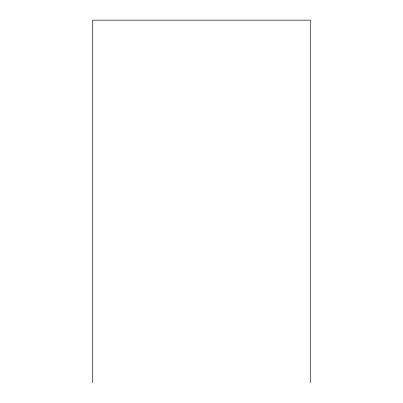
<?xml version="1.0" encoding="UTF-8"?>
<svg xmlns="http://www.w3.org/2000/svg" width="403" height="403" viewBox="0 0 403 403"><rect width="100%" height="100%" fill="white"/><g stroke="black" fill="none" stroke-linecap="round" stroke-linejoin="round"><path stroke-width="0.6" d="M310.275 382.85L310.275 20.15L92.725 20.15L92.725 382.85"/></g></svg>
